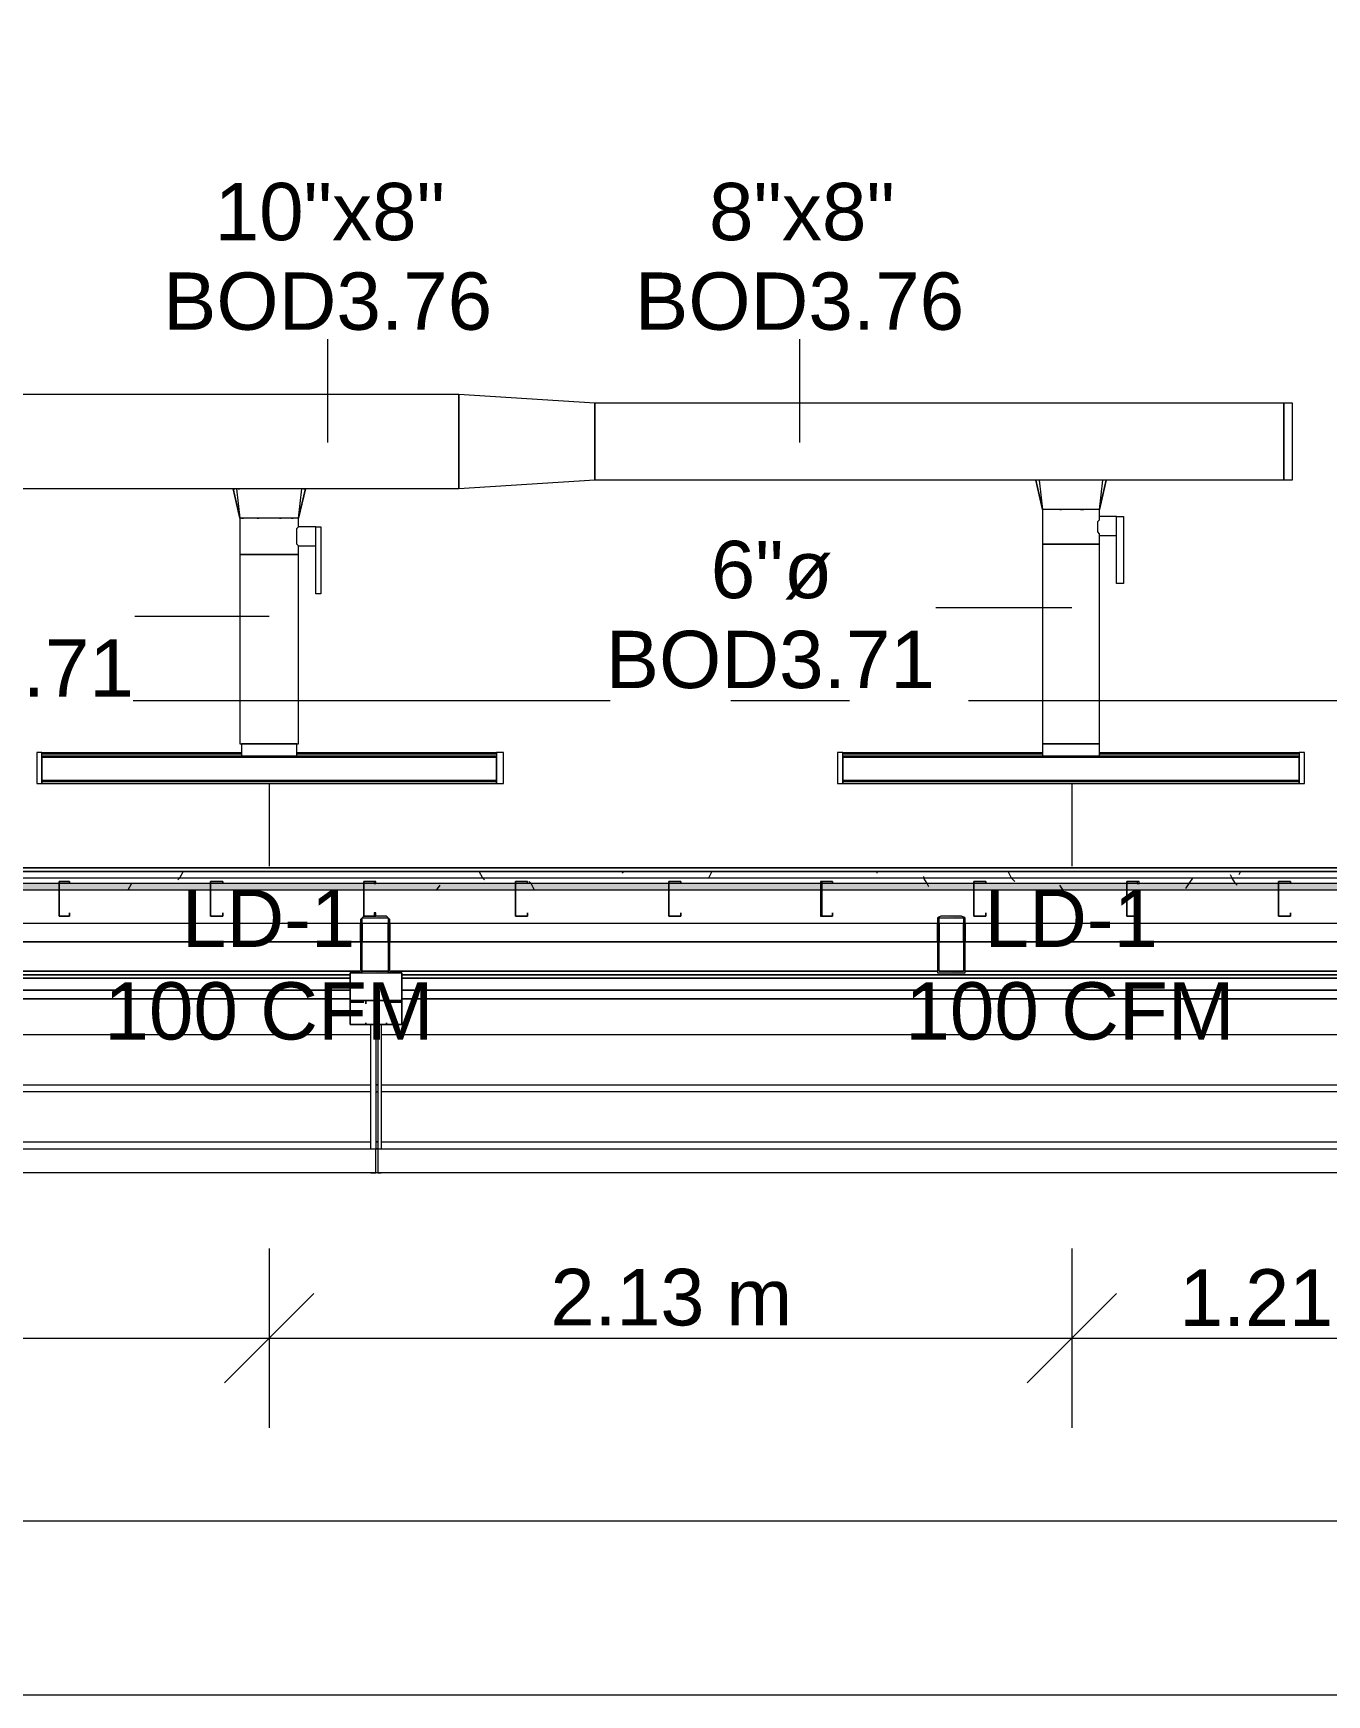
# Model space of a CAD drawing. Header units: metres. Extents: x 98 to 337, y -7 to 53.
# Drawn here: x 140.745 to 144.186, y 9.411 to 13.83 of the extents above; entities that cross this region are included whole.
import ezdxf

# ---------------------------------------------------------------- set-up
doc = ezdxf.new("R2010")
doc.units = ezdxf.units.M
doc.layers.add('HVAC - Ductos', color=5, linetype='Continuous', lineweight=0)
doc.layers.add('PDF_Text', color=7, linetype='Continuous', lineweight=0)
doc.layers.add('PDF_Geometry', color=7, linetype='Continuous', lineweight=0, true_color=0xaaaaaa)
doc.layers.add('PDF_Solid Fills', color=7, linetype='Continuous', lineweight=0, true_color=0xffffff)
doc.styles.add('PDF Helvetica', font='')
doc.styles.get('PDF Helvetica').set_extended_font_data('Helvetica')

msp = doc.modelspace()

# ---------------------------------------------------------------- hatches: boundary and pattern name
at = {"layer": 'PDF_Solid Fills', "lineweight": 0, "transparency": 33554559}
h = msp.add_hatch(color=256, dxfattribs=at)
h.paths.add_polyline_path([(107.9354, 11.5506), (107.9354, 11.5689), (105.9562, 11.5689), (105.9562, 11.5506)])
h.paths.add_polyline_path([(154.6138, 11.5689), (154.6138, 11.5506), (155.4202, 11.5506), (155.4202, 11.5689)])
h.paths.add_polyline_path([(155.4248, 11.5689), (155.4248, 11.5506), (157.4499, 11.5506), (157.4499, 11.5689)])
h.paths.add_polyline_path([(157.4544, 11.5689), (157.4544, 11.5506), (158.9939, 11.5506), (158.9939, 11.5689)])
h.paths.add_polyline_path([(152.5841, 11.5689), (152.5841, 11.5506), (154.6092, 11.5506), (154.6092, 11.5689)])
h.paths.add_polyline_path([(150.5544, 11.5689), (150.5544, 11.5506), (152.5795, 11.5506), (152.5795, 11.5689)])
h.paths.add_polyline_path([(149.7434, 11.5689), (149.7434, 11.5506), (150.5498, 11.5506), (150.5498, 11.5689)])
h.paths.add_polyline_path([(147.7137, 11.5689), (147.7137, 11.5506), (149.7388, 11.5506), (149.7388, 11.5689)])
h.paths.add_polyline_path([(144.8731, 11.5689), (144.8731, 11.5506), (147.7092, 11.5506), (147.7092, 11.5689)])
h.paths.add_polyline_path([(142.8434, 11.5689), (142.8434, 11.5506), (144.8685, 11.5506), (144.8685, 11.5689)])
h.paths.add_polyline_path([(140.0027, 11.5689), (140.0027, 11.5506), (142.8388, 11.5506), (142.8388, 11.5689)])
h.paths.add_polyline_path([(137.973, 11.5689), (137.973, 11.5506), (139.9981, 11.5506), (139.9981, 11.5689)])
h.paths.add_polyline_path([(137.1621, 11.5689), (137.1621, 11.5506), (137.9685, 11.5506), (137.9685, 11.5689)])
h.paths.add_polyline_path([(135.1324, 11.5689), (135.1324, 11.5506), (137.1575, 11.5506), (137.1575, 11.5689)])
h.paths.add_polyline_path([(133.1027, 11.5689), (133.1027, 11.5506), (135.1278, 11.5506), (135.1278, 11.5689)])
h.paths.add_polyline_path([(132.2917, 11.5689), (132.2917, 11.5506), (133.0981, 11.5506), (133.0981, 11.5689)])
h.paths.add_polyline_path([(130.2621, 11.5689), (130.2621, 11.5506), (132.2872, 11.5506), (132.2872, 11.5689)])
h.paths.add_polyline_path([(128.2324, 11.5689), (128.2324, 11.5506), (130.2575, 11.5506), (130.2575, 11.5689)])
h.paths.add_polyline_path([(127.4214, 11.5689), (127.4214, 11.5506), (128.2278, 11.5506), (128.2278, 11.5689)])
h.paths.add_polyline_path([(125.3917, 11.5689), (125.3917, 11.5506), (127.4168, 11.5506), (127.4168, 11.5689)])
h.paths.add_polyline_path([(122.5511, 11.5689), (122.5511, 11.5506), (125.3871, 11.5506), (125.3871, 11.5689)])
h.paths.add_polyline_path([(120.5214, 11.5689), (120.5214, 11.5506), (122.5465, 11.5506), (122.5465, 11.5689)])
h.paths.add_polyline_path([(117.6807, 11.5689), (117.6807, 11.5506), (120.5168, 11.5506), (120.5168, 11.5689)])
h.paths.add_polyline_path([(115.651, 11.5689), (115.651, 11.5506), (117.6761, 11.5506), (117.6761, 11.5689)])
h.paths.add_polyline_path([(114.8401, 11.5689), (114.8401, 11.5506), (115.6464, 11.5506), (115.6464, 11.5689)])
h.paths.add_polyline_path([(112.8104, 11.5689), (112.8104, 11.5506), (114.8355, 11.5506), (114.8355, 11.5689)])
h.paths.add_polyline_path([(110.7807, 11.5689), (110.7807, 11.5506), (112.8058, 11.5506), (112.8058, 11.5689)])
h.paths.add_polyline_path([(109.9698, 11.5689), (109.9698, 11.5506), (110.7761, 11.5506), (110.7761, 11.5689)])
h.paths.add_polyline_path([(107.94, 11.5689), (107.94, 11.5506), (109.9652, 11.5506), (109.9652, 11.5689)])
h = msp.add_hatch(color=256, dxfattribs=at)
h.paths.add_polyline_path([(141.6843, 11.4772), (141.6843, 11.4818), (141.6247, 11.4818)])
h.paths.add_polyline_path([(141.6201, 11.4727), (141.6155, 11.4727), (141.6155, 11.3398)])
h.paths.add_polyline_path([(141.6888, 11.3306), (141.6888, 11.3352), (141.6201, 11.3352)])
h.paths.add_polyline_path([(141.6934, 11.4727), (141.6888, 11.4727), (141.6888, 11.3352), (141.6934, 11.472)])
h = msp.add_hatch(color=256, dxfattribs=at)
h.paths.add_polyline_path([(143.2191, 11.4818), (143.2237, 11.4772), (143.2237, 11.4818)])
h.paths.add_polyline_path([(143.1504, 11.3352), (143.2237, 11.3306), (143.2237, 11.4727), (143.2191, 11.4727), (143.2191, 11.3352)])
h.paths.add_polyline_path([(143.155, 11.4727), (143.1504, 11.4727), (143.1504, 11.3398)])
h.paths.add_polyline_path([(143.155, 11.4772), (143.155, 11.4818), (143.1504, 11.4818)])
h.paths.add_polyline_path([(143.2145, 11.4772), (143.2145, 11.4818), (143.1595, 11.4818)])

# ---------------------------------------------------------------- linework, layer by layer
at = {"layer": 'HVAC - Ductos', "lineweight": 0}
for points in [[(139.6179, 12.8701), (141.8767, 12.8701), (141.8767, 12.6181), (139.6179, 12.6181)], [(142.2386, 12.6411), (141.8767, 12.6181), (141.8767, 12.8701), (142.2386, 12.8472)], [(142.2386, 12.8472), (144.0713, 12.8472), (144.0713, 12.6411), (142.2386, 12.6411)], [(143.4757, 12.5631), (143.4803, 12.5631)], [(143.5306, 12.5631), (143.5352, 12.5631), (143.5398, 12.5631), (143.5352, 12.5631)], [(141.2994, 12.5402), (141.304, 12.5402)], [(141.3406, 12.5402), (141.3452, 12.5402)], [(141.4002, 12.5402), (141.4048, 12.5402)], [(141.4322, 12.5402), (141.4368, 12.5402)], [(141.5101, 12.3386), (141.4964, 12.3386), (141.4964, 12.5173), (141.5101, 12.5173)], [(143.6452, 12.3662), (143.6269, 12.3662), (143.6269, 12.5448), (143.6452, 12.5448)], [(141.2994, 11.908), (141.3086, 11.908), (141.3223, 11.908), (141.336, 11.908), (141.3544, 11.908), (141.3727, 11.908), (141.391, 11.908), (141.4094, 11.908), (141.4277, 11.908), (141.4368, 11.908), (141.446, 11.908), (141.446, 11.94), (141.4368, 11.94), (141.4277, 11.94), (141.4094, 11.94), (141.391, 11.94), (141.3727, 11.94), (141.3544, 11.94), (141.336, 11.94), (141.3223, 11.94), (141.3086, 11.94), (141.2994, 11.94)], [(143.4299, 11.908), (143.4344, 11.908), (143.439, 11.908), (143.4528, 11.908), (143.4665, 11.908), (143.4848, 11.908), (143.5078, 11.908), (143.5261, 11.908), (143.5444, 11.908), (143.5582, 11.908), (143.5719, 11.908), (143.5765, 11.908), (143.581, 11.908), (143.581, 11.94), (143.5719, 11.94), (143.5582, 11.94), (143.5444, 11.94), (143.5261, 11.94), (143.5078, 11.94), (143.4848, 11.94), (143.4665, 11.94), (143.4528, 11.94), (143.439, 11.94), (143.4299, 11.94)], [(140.7542, 11.8346), (140.7679, 11.8346), (140.7679, 11.9171), (140.7542, 11.9171)], [(141.9775, 11.8438), (141.9775, 11.9034), (140.7679, 11.9034), (140.7679, 11.908), (141.9775, 11.908), (141.9775, 11.9034), (140.7679, 11.9034), (140.7679, 11.8438)], [(141.9958, 11.8346), (141.9958, 11.9171), (141.9775, 11.9171), (141.9775, 11.8346)], [(142.8846, 11.8346), (142.8984, 11.8346), (142.8984, 11.9171), (142.8846, 11.9171)], [(144.1125, 11.8438), (144.1125, 11.9034), (142.8984, 11.9034), (142.8984, 11.908), (144.1125, 11.908), (144.1125, 11.9034), (142.8984, 11.9034), (142.8984, 11.8438)], [(144.1263, 11.8346), (144.1263, 11.9171), (144.1125, 11.9171), (144.1125, 11.8346)]]:
    msp.add_lwpolyline(points, close=True, dxfattribs=at)
for points in [[(143.4299, 12.6411), (143.4207, 12.6411), (143.4161, 12.6411), (143.4115, 12.6411)], [(143.4115, 12.6411), (143.4299, 12.5631), (143.4115, 12.6411)], [(143.4207, 12.6411), (143.4299, 12.5631)], [(143.5994, 12.6411), (143.581, 12.5631), (143.5765, 12.5631), (143.5719, 12.5631), (143.5582, 12.5631), (143.5444, 12.5631), (143.5261, 12.5631), (143.5078, 12.5631), (143.4848, 12.5631), (143.4665, 12.5631), (143.4528, 12.5631), (143.439, 12.5631), (143.4344, 12.5631), (143.4299, 12.5631), (143.4299, 12.4715), (143.4299, 11.94), (143.4344, 11.94), (143.439, 11.94), (143.4528, 11.94), (143.4665, 11.94), (143.4848, 11.94), (143.5078, 11.94), (143.5261, 11.94), (143.5444, 11.94), (143.5582, 11.94), (143.5719, 11.94), (143.5765, 11.94), (143.581, 11.94), (143.581, 12.4715), (143.5719, 12.4715), (143.5582, 12.4715), (143.5444, 12.4715), (143.5261, 12.4715), (143.5078, 12.4715), (143.4848, 12.4715), (143.4665, 12.4715), (143.4528, 12.4715), (143.439, 12.4715), (143.4299, 12.4715), (143.439, 12.4715), (143.4528, 12.4715), (143.4665, 12.4715), (143.4848, 12.4715), (143.5078, 12.4715), (143.5261, 12.4715), (143.5444, 12.4715), (143.5582, 12.4715), (143.5719, 12.4715), (143.581, 12.4715), (143.581, 12.4944), (143.6269, 12.4944), (143.6269, 12.499), (143.6269, 12.5036), (143.6269, 12.5127), (143.6269, 12.5173), (143.6269, 12.5264), (143.6269, 12.531), (143.6269, 12.5356), (143.6269, 12.5402)], [(143.4528, 12.6411), (143.4344, 12.6411)], [(143.581, 12.5631), (143.5994, 12.6411), (143.5948, 12.6411), (143.5902, 12.6411), (143.5765, 12.6411), (143.5582, 12.6411), (143.5536, 12.6411), (143.549, 12.6411), (143.5398, 12.6411), (143.5261, 12.6411), (143.5215, 12.6411), (143.5169, 12.6411), (143.494, 12.6411), (143.4894, 12.6411), (143.4848, 12.6411), (143.4711, 12.6411), (143.4619, 12.6411), (143.4574, 12.6411)], [(143.6269, 12.5448), (143.581, 12.5448), (143.581, 12.5631), (143.5902, 12.6411)], [(141.3223, 12.6181), (141.3177, 12.6181), (141.2994, 12.6181), (141.2902, 12.6181), (141.2856, 12.6181), (141.281, 12.6181), (141.2765, 12.6181), (141.281, 12.6181)], [(141.2765, 12.6181), (141.2948, 12.5402), (141.2765, 12.6181)], [(141.2856, 12.6181), (141.2948, 12.5402)], [(141.2902, 12.6181), (141.2948, 12.6181)], [(141.4643, 12.6181), (141.4689, 12.6181), (141.4506, 12.5402), (141.446, 12.5402), (141.4414, 12.5402), (141.4368, 12.5402), (141.4277, 12.5402), (141.4094, 12.5402), (141.391, 12.5402), (141.3727, 12.5402), (141.3544, 12.5402), (141.336, 12.5402), (141.3177, 12.5402), (141.3086, 12.5402), (141.304, 12.5402), (141.2994, 12.5402), (141.2948, 12.5402), (141.2948, 12.444), (141.2994, 12.444), (141.3086, 12.444), (141.3177, 12.444), (141.336, 12.444), (141.3544, 12.444), (141.3727, 12.444), (141.391, 12.444), (141.4094, 12.444), (141.4277, 12.444), (141.4368, 12.444), (141.446, 12.444), (141.4506, 12.444), (141.446, 12.444), (141.4368, 12.444), (141.4277, 12.444), (141.4094, 12.444), (141.391, 12.444), (141.3727, 12.444), (141.3544, 12.444), (141.336, 12.444), (141.3177, 12.444), (141.3086, 12.444), (141.2994, 12.444), (141.2948, 12.444), (141.2948, 11.94), (141.2994, 11.94), (141.3086, 11.94), (141.3177, 11.94), (141.336, 11.94), (141.3544, 11.94), (141.3727, 11.94), (141.391, 11.94), (141.4094, 11.94), (141.4277, 11.94), (141.4368, 11.94), (141.446, 11.94), (141.4506, 11.94), (141.4506, 12.444), (141.4506, 12.4669), (141.4964, 12.4669), (141.4964, 12.4715), (141.4964, 12.476), (141.4964, 12.4806), (141.4964, 12.4852), (141.4964, 12.4944), (141.4964, 12.499), (141.4964, 12.5036), (141.4964, 12.5082), (141.4964, 12.5127), (141.4964, 12.5173), (141.4506, 12.5173), (141.4506, 12.5402), (141.4597, 12.6181)], [(141.3544, 12.6181), (141.3406, 12.6181), (141.3314, 12.6181), (141.3268, 12.6181)], [(141.3864, 12.6181), (141.3635, 12.6181), (141.359, 12.6181)], [(141.4506, 12.5402), (141.4689, 12.6181), (141.4643, 12.6181), (141.4552, 12.6181), (141.446, 12.6181), (141.4277, 12.6181), (141.4185, 12.6181), (141.4139, 12.6181), (141.4048, 12.6181), (141.3956, 12.6181), (141.391, 12.6181)], [(141.4506, 12.4669), (141.446, 12.4715), (141.446, 12.4806), (141.446, 12.4898), (141.446, 12.499), (141.446, 12.5036), (141.446, 12.5127), (141.4506, 12.5173)], [(143.581, 12.4944), (143.581, 12.499), (143.5765, 12.5036), (143.5765, 12.5127), (143.5765, 12.5219), (143.5765, 12.531), (143.581, 12.5356), (143.581, 12.5402), (143.581, 12.5448)], [(141.446, 11.94), (141.4506, 11.94)], [(140.7679, 11.885), (140.7679, 11.8942), (140.7679, 11.9125), (140.7679, 11.9171), (141.2994, 11.9171)], [(141.2994, 11.9125), (140.7679, 11.9125)], [(140.7679, 11.8896), (140.7679, 11.8942), (140.7679, 11.8988)], [(141.446, 11.9171), (141.9775, 11.9171), (141.9775, 11.9125), (141.9775, 11.8942), (141.9775, 11.885)], [(141.9775, 11.9125), (141.446, 11.9125)], [(141.9775, 11.8988), (141.9775, 11.8942), (141.9775, 11.8896)], [(142.8984, 11.885), (142.8984, 11.8942), (142.8984, 11.9125), (142.8984, 11.9171), (143.4299, 11.9171)], [(143.4299, 11.9125), (142.8984, 11.9125)], [(142.8984, 11.8896), (142.8984, 11.8942), (142.8984, 11.8988)], [(143.581, 11.9171), (144.1125, 11.9171), (144.1125, 11.9125), (144.1125, 11.8942), (144.1125, 11.885)], [(144.1125, 11.9125), (143.581, 11.9125)], [(144.1125, 11.8988), (144.1125, 11.8942), (144.1125, 11.8896)], [(141.9775, 11.8621), (141.9775, 11.8575), (141.9775, 11.853), (141.9775, 11.8346), (141.9775, 11.8392), (140.7679, 11.8392), (140.7679, 11.8346), (140.7679, 11.853), (140.7679, 11.8575), (140.7679, 11.8621)], [(140.7679, 11.8484), (140.7679, 11.853), (140.7679, 11.8575)], [(141.9775, 11.8575), (141.9775, 11.853), (141.9775, 11.8484)], [(144.1125, 11.8621), (144.1125, 11.8575), (144.1125, 11.853), (144.1125, 11.8346), (144.1125, 11.8392), (142.8984, 11.8392), (142.8984, 11.8346), (142.8984, 11.853), (142.8984, 11.8575), (142.8984, 11.8621)], [(142.8984, 11.8484), (142.8984, 11.853), (142.8984, 11.8575)], [(144.1125, 11.8575), (144.1125, 11.853), (144.1125, 11.8484)], [(140.7679, 11.8346), (141.9775, 11.8346)], [(142.8984, 11.8346), (144.1125, 11.8346)]]:
    msp.add_lwpolyline(points, dxfattribs=at)
at = {"layer": 'PDF_Geometry', "lineweight": 0}
for points in [[(145.6291, 35.5724), (158.9481, 35.5724), (158.9481, 25.4148), (157.3124, 25.4148), (157.3124, 25.401), (158.9481, 25.401), (158.9481, 23.912), (157.9447, 23.912), (157.9447, 23.8937), (158.9481, 23.8937), (158.9481, 11.6009), (105.9562, 11.6009)], [(158.9618, 23.8937), (158.9618, 11.6009), (158.9618, 11.5826), (105.9562, 11.5826)], [(142.2799, 12.0546), (141.0107, 12.0546)], [(142.9167, 12.0546), (142.6006, 12.0546)], [(144.5019, 12.0546), (143.2329, 12.0546)], [(135.6272, 11.6009), (144.6165, 11.6009)], [(144.6165, 11.6009), (135.6272, 11.6009)], [(135.6272, 11.6009), (144.6165, 11.6009)], [(135.6272, 11.6009), (144.6165, 11.6009)], [(135.6272, 11.6009), (144.6165, 11.6009)], [(144.6165, 11.6009), (135.6272, 11.6009)], [(135.6272, 11.6009), (144.6165, 11.6009)], [(144.6165, 11.6009), (135.6272, 11.6009)], [(142.8388, 11.5689), (142.4356, 11.5689), (142.0278, 11.5689), (141.6247, 11.5689), (141.2169, 11.5689), (140.8137, 11.5689), (140.4059, 11.5689), (140.0027, 11.5689)], [(142.8388, 11.5506), (142.4356, 11.5506), (142.0278, 11.5506), (141.6247, 11.5506), (141.2169, 11.5506), (140.8137, 11.5506), (140.4059, 11.5506), (140.0027, 11.5506)], [(144.8685, 11.5689), (144.4653, 11.5689), (144.0576, 11.5689), (143.6544, 11.5689), (143.2466, 11.5689), (142.8434, 11.5689)], [(144.8685, 11.5506), (144.4653, 11.5506), (144.0576, 11.5506), (143.6544, 11.5506), (143.2466, 11.5506), (142.8434, 11.5506)], [(105.9562, 11.4635), (159.0855, 11.4635), (159.0855, 11.4818)], [(141.6247, 11.4818), (141.6201, 11.4772), (141.6155, 11.4727), (141.6155, 11.3398), (141.6201, 11.3306), (141.6247, 11.3306), (141.6843, 11.3306), (141.6888, 11.3306), (141.6934, 11.3398), (141.6934, 11.4727), (141.6888, 11.4772), (141.6843, 11.4818), (141.6567, 11.4818)], [(141.6155, 11.4131), (141.6155, 11.4635)], [(141.6201, 11.4635), (141.6201, 11.4131)], [(141.6888, 11.4131), (141.6888, 11.4635)], [(141.6934, 11.4635), (141.6934, 11.4131)], [(143.1504, 11.4131), (143.1504, 11.4635)], [(143.155, 11.4635), (143.155, 11.4131)], [(143.2191, 11.4131), (143.2191, 11.4635)], [(143.2237, 11.4635), (143.2237, 11.4131)], [(141.6613, 11.1932), (141.6567, 11.1932), (141.6705, 11.1932), (141.6843, 11.1932), (141.6751, 11.1932), (141.6843, 11.1932), (141.6293, 11.1932), (141.6293, 11.1978), (141.6293, 11.1932), (141.643, 11.1932), (141.6293, 11.1932), (141.6293, 11.1978), (141.6293, 11.1932), (141.6247, 11.1932), (141.6293, 11.1932), (141.588, 11.1932), (141.588, 11.1978), (141.588, 11.2482), (141.588, 11.2528), (141.588, 11.2574), (141.588, 11.3306), (141.6201, 11.3306), (141.588, 11.3306), (141.588, 11.2574), (141.588, 11.2528), (141.588, 11.2482), (141.588, 11.1978), (141.588, 11.1932), (141.6293, 11.1932), (141.6843, 11.1932), (141.6751, 11.1932), (141.6843, 11.1932), (141.6705, 11.1932), (141.6567, 11.1932), (141.6613, 11.1932), (141.6613, 10.8633), (141.6613, 10.845), (141.6613, 10.8312), (141.6613, 10.8175), (141.6613, 10.8084), (141.6613, 10.7992), (138.587, 10.7992)], [(141.6293, 11.2482), (141.6293, 11.2528), (141.6293, 11.2574)], [(141.6293, 11.2482), (141.6293, 11.2528), (141.6293, 11.2574)], [(141.6293, 11.2574), (141.6293, 11.2528), (141.6293, 11.2482)], [(141.6293, 11.2574), (141.6293, 11.2528), (141.6293, 11.2482)], [(141.6843, 11.2482), (141.6843, 11.2528), (141.6843, 11.2574)], [(141.6843, 11.2482), (141.6843, 11.2528), (141.6843, 11.2574)], [(141.6843, 11.2482), (141.6843, 11.2528), (141.6843, 11.2574)], [(141.6843, 11.2482), (141.6843, 11.2528), (141.6843, 11.2574)], [(143.1504, 11.262), (143.2237, 11.262)], [(138.6054, 11.1932), (138.6054, 10.8633), (141.643, 10.8633), (141.643, 11.1932)], [(141.6384, 11.1932), (141.6293, 11.1932), (141.6384, 11.1932)], [(141.6384, 11.1932), (141.6293, 11.1932), (141.6384, 11.1932)], [(141.6705, 11.1932), (141.6705, 10.8633), (144.7082, 10.8633), (144.7082, 11.1932), (144.7173, 11.1932), (144.7265, 11.1932), (144.7265, 10.8633), (144.7265, 10.845), (144.7265, 10.8312), (144.7265, 10.8175), (144.7265, 10.8084), (144.7265, 10.7992), (141.6567, 10.7992), (141.6567, 10.8084), (141.6567, 10.8175), (141.6567, 10.8312), (141.6567, 10.845), (141.6567, 10.8633), (141.6613, 10.8633)], [(141.6567, 11.1932), (141.6567, 10.8633)], [(141.643, 11.1657), (138.6054, 11.1657)], [(144.7082, 11.1657), (141.6705, 11.1657)], [(138.6054, 11.0328), (141.643, 11.0328)], [(141.643, 11.0145), (138.6054, 11.0145)], [(141.6705, 11.0328), (144.7082, 11.0328)], [(144.7082, 11.0145), (141.6705, 11.0145)], [(138.6054, 10.8816), (141.643, 10.8816)], [(141.6705, 10.8816), (144.7082, 10.8816)], [(129.3915, 10.8633), (132.4613, 10.8633), (132.4567, 10.8633), (135.5265, 10.8633), (135.5219, 10.8633), (138.5962, 10.8633), (138.587, 10.8633), (141.6613, 10.8633), (141.6567, 10.8633), (144.7265, 10.8633), (144.7173, 10.8633), (147.7871, 10.8633), (147.7825, 10.8633), (150.8522, 10.8633), (150.8476, 10.8633), (153.9219, 10.8633), (153.9174, 10.8633), (156.2219, 10.8633)], [(141.643, 10.7992), (141.6567, 10.7992)], [(141.6613, 10.7992), (141.6705, 10.7992)]]:
    msp.add_lwpolyline(points, dxfattribs=at)
at = {"layer": 'PDF_Geometry', "color": 7, "lineweight": 0}
for points in [[(141.5285, 12.7418), (141.5285, 13.0167)], [(142.7839, 12.7418), (142.7839, 13.0167)], [(143.5078, 12.3019), (143.1458, 12.3019)], [(141.3727, 12.2791), (141.0153, 12.2791)], [(141.3727, 11.8346), (141.3727, 11.6147)], [(143.5078, 11.8346), (143.5078, 11.6147)], [(141.3727, 10.5976), (141.3727, 10.3593), (141.3727, 10.1211)], [(143.5078, 10.5976), (143.5078, 10.3593), (143.5078, 10.1211)], [(141.4918, 10.4785), (141.3727, 10.3593), (141.2536, 10.2402)], [(143.6269, 10.4785), (143.5078, 10.3593), (143.3886, 10.2402)], [(129.7901, 10.3593), (132.1635, 10.3593), (134.2298, 10.3593), (135.5219, 10.3593), (136.8368, 10.3593), (139.0314, 10.3593), (141.3727, 10.3593), (143.5078, 10.3593), (144.7219, 10.3593), (145.8994, 10.3593), (148.1124, 10.3593), (150.2886, 10.3593), (152.4329, 10.3593), (153.9174, 10.3593), (156.1715, 10.3593)], [(107.6972, 9.8737), (117.1309, 9.8737), (126.3264, 9.8737), (135.5219, 9.8737), (144.7219, 9.8737), (153.9174, 9.8737), (158.751, 9.8737)], [(107.6972, 9.4109), (158.751, 9.4109)]]:
    msp.add_lwpolyline(points, dxfattribs=at)
msp.add_lwpolyline([(144.0942, 12.8472), (144.0942, 12.6411), (144.0713, 12.6411), (144.0713, 12.8472)], close=True, dxfattribs=at)
at = {"layer": 'PDF_Geometry', "lineweight": 0}
for points in [[(135.6272, 11.6101), (144.6165, 11.6101)], [(135.6272, 11.6101), (144.6165, 11.6101)], [(135.6272, 11.6009), (144.6165, 11.6009)], [(140.8412, 11.5735), (140.8137, 11.5735), (140.8137, 11.4818), (140.8412, 11.4818), (140.8412, 11.491), (140.8412, 11.4818), (140.8137, 11.4818), (140.8137, 11.5735), (140.8412, 11.5735), (140.8412, 11.5689)], [(141.249, 11.5735), (141.2215, 11.5735), (141.2169, 11.5735), (141.2169, 11.4818), (141.2215, 11.4818), (141.249, 11.4818), (141.249, 11.491), (141.249, 11.4818), (141.2215, 11.4818), (141.2169, 11.4818), (141.2169, 11.5735), (141.2215, 11.5735), (141.249, 11.5735), (141.249, 11.5689)], [(141.6567, 11.5735), (141.6247, 11.5735), (141.6247, 11.4818), (141.6567, 11.4818), (141.6567, 11.491), (141.6521, 11.491), (141.6521, 11.4818), (141.6247, 11.4818), (141.6247, 11.5735), (141.6521, 11.5735), (141.6521, 11.5689), (141.6567, 11.5689)], [(142.0599, 11.5735), (142.0324, 11.5735), (142.0278, 11.5735), (142.0278, 11.4818), (142.0324, 11.4818), (142.0599, 11.4818), (142.0599, 11.491), (142.0599, 11.4818), (142.0324, 11.4818), (142.0278, 11.4818), (142.0278, 11.5735), (142.0324, 11.5735), (142.0599, 11.5735), (142.0599, 11.5689)], [(142.4677, 11.5735), (142.4356, 11.5735), (142.4356, 11.4818), (142.4677, 11.4818), (142.4677, 11.491), (142.4677, 11.4818), (142.4356, 11.4818), (142.4356, 11.5735), (142.4677, 11.5735), (142.4677, 11.5689)], [(142.8709, 11.5735), (142.8434, 11.5735), (142.8388, 11.5735), (142.8388, 11.4818), (142.8434, 11.4818), (142.8709, 11.4818), (142.8709, 11.491), (142.8709, 11.4818), (142.8434, 11.4818), (142.8434, 11.5735), (142.8709, 11.5735), (142.8709, 11.5689)], [(143.2787, 11.5735), (143.2466, 11.5735), (143.2466, 11.4818), (143.2787, 11.4818), (143.2787, 11.491), (143.2787, 11.4818), (143.2466, 11.4818), (143.2466, 11.5735), (143.2787, 11.5735), (143.2787, 11.5689)], [(143.6864, 11.5735), (143.6544, 11.5735), (143.6544, 11.4818), (143.6864, 11.4818), (143.6864, 11.491), (143.6818, 11.491), (143.6818, 11.4818), (143.6544, 11.4818), (143.6544, 11.5735), (143.6818, 11.5735), (143.6818, 11.5689), (143.6864, 11.5689)], [(144.0896, 11.5735), (144.0621, 11.5735), (144.0576, 11.5735), (144.0576, 11.4818), (144.0621, 11.4818), (144.0896, 11.4818), (144.0896, 11.491), (144.0896, 11.4818), (144.0621, 11.4818), (144.0576, 11.4818), (144.0576, 11.5735), (144.0621, 11.5735), (144.0896, 11.5735), (144.0896, 11.5689)], [(141.6843, 11.3352), (141.6247, 11.3352), (141.6201, 11.3352), (141.6201, 11.3398), (141.6201, 11.4727), (141.6201, 11.4772), (141.6247, 11.4772), (141.6843, 11.4772), (141.6888, 11.4772), (141.6888, 11.4727), (141.6888, 11.3398), (141.6888, 11.3352)], [(143.1504, 11.3398), (143.1504, 11.3306), (143.1595, 11.3306), (143.2145, 11.3306), (143.2237, 11.3306), (143.2237, 11.3398), (143.2237, 11.4727), (143.2237, 11.4772), (143.2145, 11.4818), (143.1595, 11.4818), (143.1504, 11.4772), (143.1504, 11.4727)], [(143.2145, 11.3352), (143.1595, 11.3352), (143.155, 11.3352), (143.155, 11.3398), (143.155, 11.4727), (143.155, 11.4772), (143.1595, 11.4772), (143.2145, 11.4772), (143.2191, 11.4772), (143.2191, 11.4727), (143.2191, 11.3398), (143.2191, 11.3352)], [(141.6155, 11.4131), (140.1998, 11.4131)], [(141.6521, 11.4131), (141.6888, 11.4131), (141.6521, 11.4131), (141.6201, 11.4131)], [(141.6934, 11.4131), (143.1504, 11.4131)], [(143.155, 11.4131), (143.187, 11.4131)], [(143.187, 11.4131), (143.2191, 11.4131)], [(143.2237, 11.4131), (144.644, 11.4131)], [(141.588, 11.326), (140.1219, 11.326)], [(141.588, 11.3169), (140.1219, 11.3169)], [(141.6155, 11.3352), (140.1952, 11.3352)], [(141.6521, 11.3352), (141.6201, 11.3352)], [(141.7255, 11.1932), (141.6843, 11.1932), (141.6888, 11.1932), (141.6843, 11.1932), (141.6293, 11.1932), (141.6247, 11.1932), (141.6293, 11.1932), (141.6843, 11.1932), (141.6888, 11.1932), (141.6843, 11.1932), (141.7255, 11.1932), (141.7255, 11.1978), (141.7255, 11.2482), (141.7255, 11.2528), (141.7255, 11.2574), (141.7255, 11.3306), (141.6888, 11.3306), (141.7255, 11.3306), (141.7255, 11.2574), (141.7255, 11.2528), (141.7255, 11.2482), (141.7255, 11.1978)], [(141.6888, 11.3352), (141.6521, 11.3352)], [(143.1504, 11.3352), (141.6934, 11.3352)], [(143.187, 11.326), (141.7255, 11.326)], [(143.187, 11.3169), (141.7255, 11.3169)], [(143.187, 11.3352), (143.155, 11.3352)], [(143.2191, 11.3352), (143.187, 11.3352)], [(144.6532, 11.326), (143.187, 11.326)], [(144.6532, 11.3169), (143.187, 11.3169)], [(144.644, 11.3352), (143.2237, 11.3352)], [(141.588, 11.2848), (140.1219, 11.2848)], [(143.187, 11.2848), (141.7255, 11.2848)], [(144.6532, 11.2848), (143.187, 11.2848)], [(140.1219, 11.262), (141.588, 11.262), (140.1219, 11.262), (138.6603, 11.262)], [(141.588, 11.2574), (141.7255, 11.2574)], [(141.6247, 11.2528), (141.588, 11.2528)], [(141.6293, 11.2574), (141.6293, 11.2528), (141.6293, 11.2482), (141.6293, 11.2528)], [(141.6293, 11.2482), (141.6293, 11.2528), (141.6293, 11.2574), (141.6293, 11.2528)], [(141.6843, 11.2574), (141.6843, 11.2528), (141.6843, 11.2482), (141.6843, 11.2528)], [(141.6843, 11.2574), (141.6843, 11.2528), (141.6843, 11.2482), (141.6843, 11.2528)], [(141.7255, 11.2528), (141.6888, 11.2528)], [(143.187, 11.262), (141.7255, 11.262)], [(144.6532, 11.262), (143.187, 11.262)], [(141.6521, 11.1932), (141.643, 11.1932)], [(141.6843, 11.1978), (141.6843, 11.1932)], [(141.6843, 11.1978), (141.6843, 11.1932)], [(141.6567, 11.1657), (141.6613, 11.1657)], [(141.6613, 11.0328), (141.6567, 11.0328)], [(141.6567, 11.0145), (141.6613, 11.0145)], [(141.6613, 10.8816), (141.6567, 10.8816)]]:
    msp.add_lwpolyline(points, close=True, dxfattribs=at)
at = {"layer": 'PDF_Geometry', "color": 254, "lineweight": 0, "true_color": 0xeaeaea}
for points in [[(141.1436, 11.6009), (141.1344, 11.5826), (141.1299, 11.5781)], [(141.9454, 11.5781), (141.9408, 11.5826), (141.9316, 11.6009)], [(142.3165, 11.6009), (142.3119, 11.5964)], [(142.5502, 11.6009), (142.541, 11.5826)], [(142.99, 11.5964), (142.99, 11.6009)], [(143.1274, 11.5597), (143.1228, 11.5689), (143.1137, 11.5826), (143.1137, 11.5872)], [(143.3565, 11.5735), (143.3474, 11.5826), (143.3383, 11.6009)], [(143.8285, 11.5826), (143.8193, 11.5689), (143.8101, 11.5551)], [(143.9476, 11.5643), (143.943, 11.5689), (143.9339, 11.5826), (143.9293, 11.5918)], [(143.9567, 11.6009), (143.9521, 11.5918)], [(141.0061, 11.5689), (140.997, 11.5506)], [(141.8263, 11.5643), (141.8171, 11.5506)], [(142.0783, 11.5506), (142.0691, 11.5689), (142.0645, 11.5735)], [(143.4848, 11.5506), (143.4757, 11.5643)]]:
    msp.add_lwpolyline(points, dxfattribs=at)

# ---------------------------------------------------------------- texts
at = {"layer": 'PDF_Text', "lineweight": 0, "attachment_point": 4, "style": 'PDF Helvetica'}
for s, insert, char_height in [('10"x8"', (141.2275, 13.3546), 0.15242), ('8"x8"', (142.5425, 13.3546), 0.15242), ('BOD3.76', (141.0901, 13.1164), 0.15242), ('BOD3.76', (142.3455, 13.1164), 0.15242), ('6"ø', (142.5471, 12.4016), 0.15242), ('BOD3.71', (142.2676, 12.1634), 0.15242), ('BOD3.71', (140.137, 12.1405), 0.15242), ('LD-1', (141.1405, 11.4761), 0.15242), ('LD-1', (143.2756, 11.4761), 0.15242), ('100 CFM', (140.9343, 11.2287), 0.15242), ('100 CFM', (143.0648, 11.2287), 0.15242), ('2.13 m', (142.121, 10.4674), 0.15053), ('1.21 m', (143.7934, 10.4674), 0.15053)]:
    msp.add_mtext(s, dxfattribs=dict(at, insert=insert, char_height=char_height))

doc.saveas('drawing.dxf')
